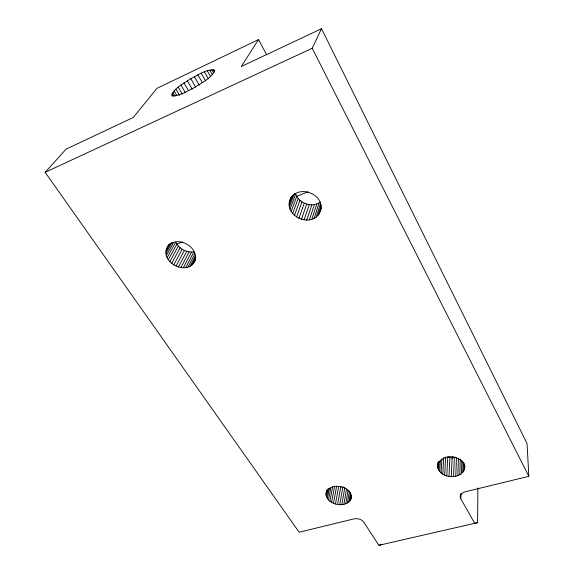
<?xml version="1.0" encoding="UTF-8"?>
<svg xmlns="http://www.w3.org/2000/svg" width="574" height="574" viewBox="0 0 574 574"><rect width="100%" height="100%" fill="white"/><g stroke="black" fill="none" stroke-linecap="round" stroke-linejoin="round"><path stroke-width="0.86" d="M477.905 487.85L477.582 522.656L474.698 523.352L460.814 498.813C458.927 495.699 462.027 492.291 465.127 491.818L528.841 476.305L527.04 443.566L321.519 28.7L241.295 66.527L258.53 39.556L266.479 54.458M195.619 259.319C189.169 278.074 157.104 261.88 168.218 245.607M464.768 467.753C464.072 454.199 438.507 452.721 437.61 466.777C439.792 479.785 464.775 480.295 464.811 466.009M463.806 470.96L464.022 463.132M464.481 469.396L464.617 464.179M462.78 472.402L463.075 461.962M460.262 497.12L460.341 494.479M460.441 497.981L460.549 494.458M461.417 473.679L461.812 460.628M460.814 498.813L460.972 493.532M459.767 474.755L460.269 459.092M457.865 475.609L458.475 458.203M455.785 476.205L456.466 457.937M453.575 476.535L454.343 457.406L455.785 457.177M451.3 476.592L452.118 457.464L454.343 457.406M449.019 476.363L449.894 457.248L447.734 456.768L446.802 475.868M444.707 475.114L445.639 456.897M442.791 474.124L443.68 457.657M441.119 472.926L441.894 459.071M439.727 471.548L440.38 460.298M438.658 470.041L439.175 461.388M437.61 466.777L437.826 462.529M437.948 468.427L438.364 461.518M351.31 498.045C352.106 485.554 328.78 481.364 326.018 493.92C326.663 506.125 349.753 509.389 351.589 496.331M321.131 208.577C316.131 231.358 279.373 216.319 291.513 196.351M171.92 94.882C175.12 87.097 184.225 83.352 190.776 78.681C198.116 75.187 205.872 69.124 214.31 70.035L214.669 70.76C210.687 78.939 201.194 82.965 193.933 87.844C187.174 90.993 180.143 96.181 172.408 95.535L171.92 94.882L172.839 96.418M350.004 500.829L351.001 494.817M350.829 499.495L351.539 495.204M348.856 502.006L350.434 492.564M347.421 503.003L349.444 490.978M345.742 503.778L348.081 490.045M343.862 504.324L346.531 488.876M341.839 504.618L344.838 487.455M339.729 504.654L342.922 486.644M337.591 504.431L340.834 486.429M335.481 503.958L338.617 486.824M333.465 503.247L336.644 486.121M331.6 502.315L334.656 486.063M329.935 501.195L332.698 486.659M328.515 499.911L330.818 487.95M326.577 496.998L328.249 488.474M327.388 498.497L329.376 488.252M326.276 492.427L326.613 490.72M326.018 493.92L326.685 490.512M326.118 495.462L327.288 489.493M320.342 211.11C325.845 194.127 297.447 183.328 290.265 199.659M452.003 458.124L452.441 456.495M319.359 213.277L321.218 207.35M317.974 215.228L321.182 205.054M316.224 216.907L320.543 203.318M314.165 218.271L319.072 202.959L320.414 202.062M311.847 219.275L316.819 203.957L319.072 202.959M309.35 219.899L314.387 204.574L316.819 203.957M306.731 220.129L311.84 204.803L314.387 204.574M304.069 219.95L309.25 204.638L311.84 204.803M452.484 458.117L453.044 456.488M301.436 219.376L306.695 204.079L309.25 204.638M298.911 218.421L304.242 203.146C300.403 201.309 297.21 198.08 295.725 194.055L290.107 209.137M296.557 217.108L301.96 201.861M294.448 215.472L299.915 200.261M292.632 213.564L298.157 198.396M194.428 261.679C200.563 247.021 176.204 234.048 167.343 247.15M291.176 211.433L296.751 196.308L307.922 191.845M289.475 206.748L294.484 193.381M289.282 204.322L292.74 195.16M289.547 201.94L291.118 197.786M477.582 522.656L378.847 545.3L363.816 522.189C361.649 519.176 357.494 518.114 353.979 518.882L299.14 532.234L45.159 172.322L312.206 48.266L321.519 28.7M193.316 263.444L195.303 259.513M190.066 266.178L195.268 255.939M191.852 264.958L195.827 257.087M188.014 267.075L194.859 253.679M185.761 267.627L193.861 251.857C186.579 252.933 178.866 248.793 175.759 242.113L167.12 257.669M183.364 267.814L191.529 252.051M180.896 267.627L189.119 251.878M178.421 267.082L186.715 251.347M176.01 266.192L184.369 250.472M173.728 264.973L182.152 249.281M171.648 263.473L180.136 247.81M169.818 261.715L178.363 246.088M168.29 259.764L176.885 244.172L182.532 241.919M166.331 255.487L173.707 242.293M165.951 253.285L172.042 242.443M166.467 249.051L169.079 244.424M168.613 245.464L169.481 243.928M166.001 251.118L170.356 243.39M45.159 172.322L66.06 149.161L133.261 117.469L156.932 88.36L258.53 39.556M378.847 545.3L382.585 544.41M449.894 457.248L452.118 457.464M304.242 203.146L306.695 204.079M172.042 93.892L173.427 96.195M174.066 91.001L176.828 95.614M172.767 92.586L175.07 96.425M175.902 89.2L179.576 95.349M178.213 87.219L182.338 94.15M180.939 85.117L185.51 92.83M183.996 82.957L188.545 90.67M187.311 80.79L192.297 89.293M190.776 78.681L195.756 87.191M194.321 76.679L199.278 85.203M197.829 74.85L202.321 82.599M201.223 73.228L205.7 80.991M204.401 71.865L208.419 78.86M209.783 70.071L212.445 74.742M207.286 70.803L210.4 76.249M213.349 69.676L214.676 72.015M211.82 69.691L213.6 72.805M312.206 48.266L528.841 476.305"/></g></svg>
